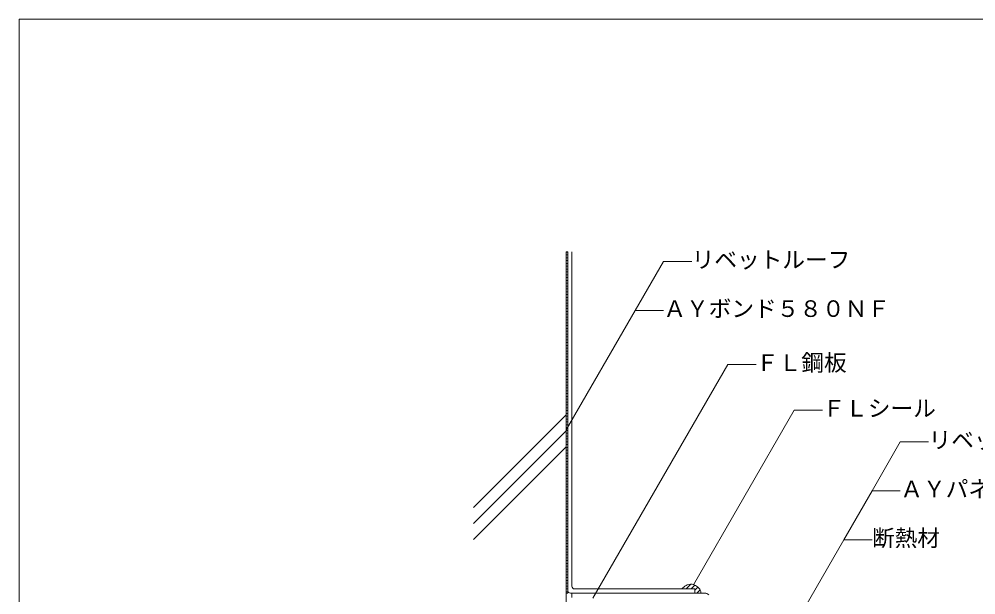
# Model space of a CAD drawing. Units: millimetres, scale not verified. Extents: x -270 to 270, y -189 to 184.
# Drawn here: x -270 to 67.9, y -19.4 to 184 of the extents above; entities that cross this region are included whole.
import ezdxf
from ezdxf.enums import TextEntityAlignment as Align

# ---------------------------------------------------------------- set-up
doc = ezdxf.new("R2010")
doc.units = ezdxf.units.MM
doc.header["$LTSCALE"] = 2
for name, color, linetype, lineweight in [('1-2_ハッチング', 4, 'Continuous', 9), ('1-4_リベットルーフ', 6, 'Continuous', 18), ('1-8_下地など', 33, 'Continuous', 18), ('1-A_元図・躯体', 7, 'Continuous', 18), ('E-E', 7, 'Continuous', 18), ('F-F', 7, 'Continuous', 18)]:
    doc.layers.add(name, color=color, linetype=linetype, lineweight=lineweight)
doc.styles.add('ＭＳ ゴシック', font='')
doc.styles.get('ＭＳ ゴシック').set_extended_font_data('MS Gothic')

msp = doc.modelspace()

# ---------------------------------------------------------------- linework, layer by layer
at = {"layer": '1-2_ハッチング'}
for p, q in [((-34.866, -16.37), (-35.948, -17.34)), ((-34.487, -17.34), (-32.791, -15.643)), ((-33.236, -15.71), (-34.049, -15.928)), ((-32.719, -17.34), (-31.403, -16.023)), ((-31.11, -16.145), (-31.95, -15.795)), ((-31.416, -17.804), (-30.328, -16.716)), ((-29.833, -17.222), (-30.446, -16.595)), ((-30.684, -18.84), (-29.508, -17.664)), ((-29.293, -18.284), (-29.198, -18.84))]:
    msp.add_line(p, q, dxfattribs=at)
for centre, start, end in [((-33.531, -17.86), 105.009, 131.855), ((-32.718, -17.642), 67.425, 105.009), ((-31.877, -17.991), 44.301, 67.425), ((-31.265, -18.619), 9.66, 44.301)]:
    msp.add_arc(centre, 2, start, end, dxfattribs=at)
at = {"layer": '1-4_リベットルーフ'}
for p, q in [((-76.275, -17.84), (-76.275, 101.803)), ((-74.775, -16.34), (-74.775, 101.803)), ((-27.865, -18.84), (-75.275, -18.84)), ((-74.775, -20.34), (-74.775, -18.84)), ((-73.775, -17.34), (-31.416, -17.34)), ((-31.416, -17.34), (-31.416, -18.84))]:
    msp.add_line(p, q, dxfattribs=at)
for centre, radius, start, end in [((-73.775, -16.34), 1, 180, 270), ((-75.275, -17.84), 1, 180, 270), ((-27.865, -20.84), 2, 45, 90)]:
    msp.add_arc(centre, radius, start, end, dxfattribs=at)
at = {"layer": '1-8_下地など'}
for p, q in [((-76.775, -18.84), (-76.775, 101.803)), ((-76.775, 101.803), (-76.275, 101.803)), ((-76.775, 101.7), (-76.275, 101.7)), ((-76.275, 101.803), (-76.275, -18.84)), ((-76.775, 100.7), (-76.275, 100.7)), ((-76.775, 99.7), (-76.275, 99.7)), ((-76.775, 98.7), (-76.275, 98.7)), ((-76.775, 97.7), (-76.275, 97.7)), ((-76.775, 96.7), (-76.275, 96.7)), ((-76.775, 95.7), (-76.275, 95.7)), ((-76.775, 94.7), (-76.275, 94.7)), ((-76.775, 93.7), (-76.275, 93.7)), ((-76.775, 92.7), (-76.275, 92.7)), ((-76.775, 91.7), (-76.275, 91.7)), ((-76.775, 90.7), (-76.275, 90.7)), ((-76.775, 89.7), (-76.275, 89.7)), ((-76.775, 88.7), (-76.275, 88.7)), ((-76.775, 87.7), (-76.275, 87.7)), ((-76.775, 86.7), (-76.275, 86.7)), ((-76.775, 85.7), (-76.275, 85.7)), ((-76.775, 84.7), (-76.275, 84.7)), ((-76.775, 83.7), (-76.275, 83.7)), ((-76.775, 82.7), (-76.275, 82.7)), ((-76.775, 81.7), (-76.275, 81.7)), ((-76.775, 80.7), (-76.275, 80.7)), ((-76.775, 79.7), (-76.275, 79.7)), ((-76.775, 78.7), (-76.275, 78.7)), ((-76.775, 77.7), (-76.275, 77.7)), ((-76.775, 76.7), (-76.275, 76.7)), ((-76.775, 75.7), (-76.275, 75.7)), ((-76.775, 74.7), (-76.275, 74.7)), ((-76.775, 73.7), (-76.275, 73.7)), ((-76.775, 72.7), (-76.275, 72.7)), ((-76.775, 71.7), (-76.275, 71.7)), ((-76.775, 70.7), (-76.275, 70.7)), ((-76.775, 69.7), (-76.275, 69.7)), ((-76.775, 68.7), (-76.275, 68.7)), ((-76.775, 67.7), (-76.275, 67.7)), ((-76.775, 66.7), (-76.275, 66.7)), ((-76.775, 65.7), (-76.275, 65.7)), ((-76.775, 64.7), (-76.275, 64.7)), ((-76.775, 63.7), (-76.275, 63.7)), ((-76.775, 62.7), (-76.275, 62.7)), ((-76.775, 61.7), (-76.275, 61.7)), ((-76.775, 60.7), (-76.275, 60.7)), ((-76.775, 59.7), (-76.275, 59.7)), ((-76.775, 58.7), (-76.275, 58.7)), ((-76.775, 57.7), (-76.275, 57.7)), ((-76.775, 56.7), (-76.275, 56.7)), ((-76.775, 55.7), (-76.275, 55.7)), ((-76.775, 54.7), (-76.275, 54.7)), ((-76.775, 53.7), (-76.275, 53.7)), ((-76.775, 52.7), (-76.275, 52.7)), ((-76.775, 51.7), (-76.275, 51.7)), ((-76.775, 50.7), (-76.275, 50.7)), ((-76.775, 49.7), (-76.275, 49.7)), ((-76.775, 48.7), (-76.275, 48.7)), ((-76.775, 47.7), (-76.275, 47.7)), ((-76.775, 46.7), (-76.275, 46.7)), ((-76.775, 45.7), (-76.275, 45.7)), ((-76.775, 44.7), (-76.275, 44.7)), ((-76.775, 43.7), (-76.275, 43.7)), ((-76.775, 42.7), (-76.275, 42.7)), ((-76.775, 41.7), (-76.275, 41.7)), ((-76.775, 40.7), (-76.275, 40.7)), ((-76.775, 39.7), (-76.275, 39.7)), ((-76.775, 38.7), (-76.275, 38.7)), ((-76.775, 37.7), (-76.275, 37.7)), ((-76.775, 36.7), (-76.275, 36.7)), ((-76.775, 35.7), (-76.275, 35.7)), ((-76.775, 34.7), (-76.275, 34.7)), ((-76.775, 33.7), (-76.275, 33.7)), ((-76.775, 32.7), (-76.275, 32.7)), ((-76.775, 31.7), (-76.275, 31.7)), ((-76.775, 30.7), (-76.275, 30.7)), ((-76.775, 29.7), (-76.275, 29.7)), ((-76.775, 28.7), (-76.275, 28.7)), ((-76.775, 27.7), (-76.275, 27.7)), ((-76.775, 26.7), (-76.275, 26.7)), ((-76.775, 25.7), (-76.275, 25.7)), ((-76.775, 24.7), (-76.275, 24.7)), ((-76.775, 23.7), (-76.275, 23.7)), ((-76.775, 22.7), (-76.275, 22.7)), ((-76.775, 21.7), (-76.275, 21.7)), ((-76.775, 20.7), (-76.275, 20.7)), ((-76.775, 19.7), (-76.275, 19.7)), ((-76.775, 18.7), (-76.275, 18.7)), ((-76.775, 17.7), (-76.275, 17.7)), ((-76.775, 16.7), (-76.275, 16.7)), ((-76.775, 15.7), (-76.275, 15.7)), ((-76.775, 14.7), (-76.275, 14.7)), ((-76.775, 13.7), (-76.275, 13.7)), ((-76.775, 12.7), (-76.275, 12.7)), ((-76.775, 11.7), (-76.275, 11.7)), ((-76.775, 10.7), (-76.275, 10.7)), ((-76.775, 9.7), (-76.275, 9.7)), ((-76.775, 8.7), (-76.275, 8.7)), ((-76.775, 7.7), (-76.275, 7.7)), ((-76.775, 6.7), (-76.275, 6.7)), ((-76.775, 5.7), (-76.275, 5.7)), ((-76.775, 4.7), (-76.275, 4.7)), ((-76.775, 3.7), (-76.275, 3.7)), ((-76.775, 2.7), (-76.275, 2.7)), ((-76.775, 1.7), (-76.275, 1.7)), ((-76.775, 0.7), (-76.275, 0.7)), ((-76.775, -0.3), (-76.275, -0.3)), ((-76.775, -1.3), (-76.275, -1.3)), ((-76.775, -2.3), (-76.275, -2.3)), ((-76.775, -3.3), (-76.275, -3.3)), ((-76.775, -4.3), (-76.275, -4.3)), ((-76.775, -5.3), (-76.275, -5.3)), ((-76.775, -6.3), (-76.275, -6.3)), ((-76.775, -7.3), (-76.275, -7.3)), ((-76.775, -8.3), (-76.275, -8.3)), ((-76.775, -9.3), (-76.275, -9.3)), ((-76.775, -10.3), (-76.275, -10.3)), ((-76.775, -11.3), (-76.275, -11.3)), ((-76.775, -12.3), (-76.275, -12.3)), ((-76.775, -13.3), (-76.275, -13.3)), ((-76.775, -14.3), (-76.275, -14.3)), ((-76.775, -15.3), (-76.275, -15.3)), ((-76.775, -16.3), (-76.275, -16.3)), ((-76.775, -17.3), (-76.275, -17.3)), ((-76.775, -18.3), (-76.275, -18.3)), ((-76.775, -18.84), (-76.275, -18.84))]:
    msp.add_line(p, q, dxfattribs=at)
at = {"layer": '1-A_元図・躯体'}
for p, q in [((-109.521, 11.461), (-76.775, 44.208)), ((-109.521, 5.804), (-76.775, 38.551)), ((-109.521, 0.148), (-76.775, 32.894))]:
    msp.add_line(p, q, dxfattribs=at)
msp.add_lwpolyline([(-76.775, 101.803), (-76.775, -57.34), (56.09, -57.34)], dxfattribs=at)
at = {"layer": 'E-E'}
for p, q in [((-52.461, 81.022), (-76.775, 38.909)), ((-52.461, 81.022), (-42.461, 81.022)), ((-67.36, -20.558), (-19.742, 61.921)), ((-19.742, 61.921), (-9.742, 61.921)), ((-1.239, -38.894), (21.199, -0.03)), ((21.199, -0.03), (31.199, -0.03))]:
    msp.add_line(p, q, dxfattribs=at)
for points in [[(-52.461, 81.022), (-42.461, 98.343), (-32.461, 98.343)], [(-31.865, -15.844), (3.736, 45.82), (13.736, 45.82)], [(31.199, 17.29), (41.199, 34.611), (51.199, 34.611)], [(21.199, -0.03), (31.199, 17.29), (41.199, 17.29)]]:
    msp.add_lwpolyline(points, dxfattribs=at)
at = {"layer": 'F-F'}
msp.add_line((-270, 184), (-270, -176), dxfattribs=at)
msp.add_lwpolyline([(-270, 184), (270, 184), (270, -176), (-270, -176)], dxfattribs=at)

# ---------------------------------------------------------------- texts
at = {"layer": 'E-E', "style": 'ＭＳ ゴシック'}
for s, p in [('リベットルーフ', (-32.461, 94.343)), ('ＡＹボンド５８０ＮＦ', (-42.461, 77.022)), ('ＦＬ鋼板', (-9.742, 57.921)), ('ＦＬシール', (13.736, 41.82)), ('リベットルーフ', (51.199, 30.611)), ('ＡＹパネルＶ', (41.199, 13.29)), ('断熱材', (31.199, -4.03))]:
    msp.add_text(s, height=5.865, dxfattribs=at).set_placement(p, align=Align.BOTTOM_LEFT)

doc.saveas('drawing.dxf')
